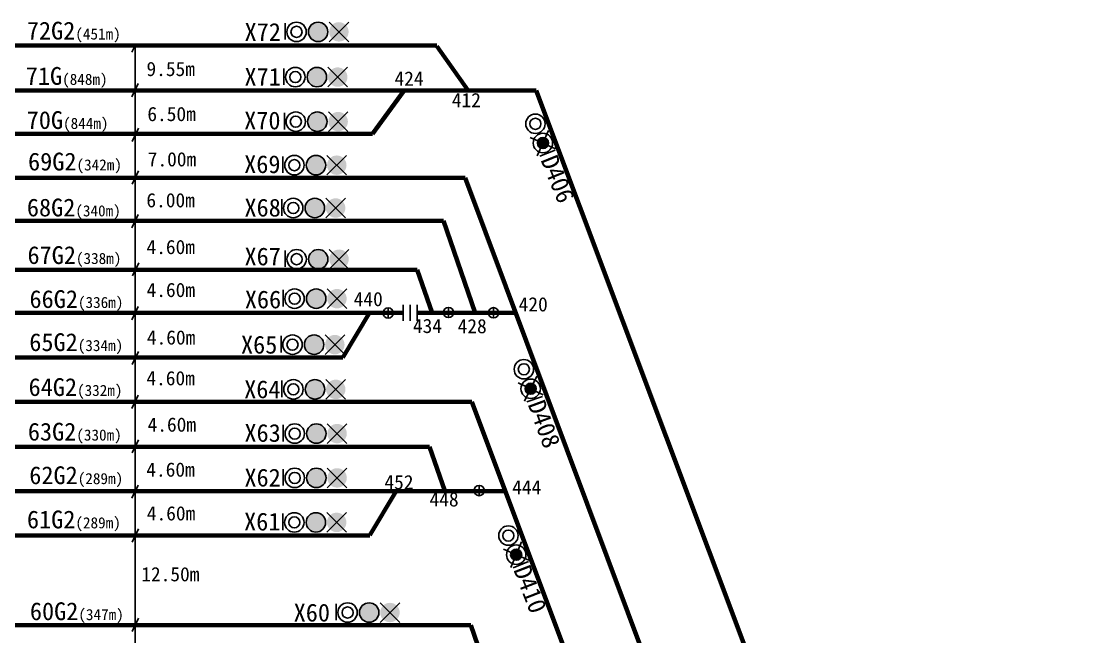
# Model space of a CAD drawing. Header units: millimetres. Extents: x -17381 to -15684, y 1883 to 2345.
# Drawn here: x -17164.8 to -17104.5, y 2060.3 to 2094.9 of the extents above; entities that cross this region are included whole.
import ezdxf

# ---------------------------------------------------------------- set-up
doc = ezdxf.new("R2010")
doc.units = ezdxf.units.MM
doc.layers.add('1', color=1, linetype='Continuous')
doc.layers.add('站台', color=7, linetype='Continuous')
doc.styles.get("Standard").update_dxf_attribs({"font": ''})
doc.styles.add('宋体', font='')
doc.styles.get('Standard').set_extended_font_data('SimSun')
doc.styles.get('宋体').set_extended_font_data('SimSun')

# ---------------------------------------------------------------- blocks, each defined once
blk = doc.blocks.new('qxjyj')
at = {"layer": '1', "color": 1}
blk.add_line((0, 1.6), (0, -1.6), dxfattribs=at)
blk.add_circle((-0.01, 0), 1.6, dxfattribs=at)

msp = doc.modelspace()

# ---------------------------------------------------------------- hatches: boundary and pattern name
at = {"lineweight": -3}
for points in [[(-17148.691, 2094.316, 1), (-17147.599, 2094.316, 1)], [(-17148.758, 2091.775, 1), (-17147.666, 2091.775, 1)], [(-17148.733, 2089.273, 1), (-17147.641, 2089.273, 1)], [(-17148.81, 2086.827, 1), (-17147.718, 2086.827, 1)], [(-17148.876, 2084.42, 1), (-17147.784, 2084.42, 1)], [(-17148.684, 2081.544, 1), (-17147.592, 2081.544, 1)], [(-17148.802, 2079.327, 1), (-17147.71, 2079.327, 1)], [(-17148.919, 2076.744, 1), (-17147.827, 2076.744, 1)], [(-17148.867, 2074.232, 1), (-17147.775, 2074.232, 1)], [(-17148.792, 2071.746, 1), (-17147.7, 2071.746, 1)], [(-17148.791, 2069.257, 1), (-17147.699, 2069.257, 1)], [(-17148.816, 2066.758, 1), (-17147.724, 2066.758, 1)], [(-17145.824, 2061.694, 1), (-17144.732, 2061.694, 1)]]:
    msp.add_hatch(color=2, dxfattribs=at).paths.add_polyline_path(points)
h = msp.add_hatch(color=1, dxfattribs=at)
h.paths.add_polyline_path([(-17147.364, 2094.702, 0.198912), (-17147.524, 2094.316, 0.198912), (-17147.364, 2093.93), (-17146.978, 2094.316)])
h.paths.add_polyline_path([(-17147.364, 2094.702), (-17146.978, 2094.316), (-17146.592, 2094.702, 0.414214)])
h.paths.add_polyline_path([(-17146.592, 2094.702), (-17146.978, 2094.316), (-17146.592, 2093.93, 0.198912), (-17146.432, 2094.316, 0.198912)])
h.paths.add_polyline_path([(-17146.592, 2093.93), (-17146.978, 2094.316), (-17147.364, 2093.93, 0.414214)])
h = msp.add_hatch(color=1, dxfattribs=at)
h.paths.add_polyline_path([(-17147.364, 2093.93, -0.198912), (-17147.524, 2094.316, -0.198912), (-17147.364, 2094.702), (-17146.978, 2094.316)])
h.paths.add_polyline_path([(-17147.364, 2093.93), (-17146.978, 2094.316), (-17146.592, 2093.93, -0.414214)])
h.paths.add_polyline_path([(-17146.592, 2093.93), (-17146.978, 2094.316), (-17146.592, 2094.702, -0.198912), (-17146.432, 2094.316, -0.198912)])
h.paths.add_polyline_path([(-17146.592, 2094.702), (-17146.978, 2094.316), (-17147.364, 2094.702, -0.414214)])
h = msp.add_hatch(color=1, dxfattribs=at)
h.paths.add_polyline_path([(-17147.431, 2092.161, 0.198912), (-17147.59, 2091.775, 0.198912), (-17147.431, 2091.389), (-17147.044, 2091.775)])
h.paths.add_polyline_path([(-17147.431, 2092.161), (-17147.044, 2091.775), (-17146.658, 2092.161, 0.414214)])
h.paths.add_polyline_path([(-17146.658, 2092.161), (-17147.044, 2091.775), (-17146.658, 2091.389, 0.198912), (-17146.498, 2091.775, 0.198912)])
h.paths.add_polyline_path([(-17146.658, 2091.389), (-17147.044, 2091.775), (-17147.431, 2091.389, 0.414214)])
h = msp.add_hatch(color=1, dxfattribs=at)
h.paths.add_polyline_path([(-17147.431, 2091.389, -0.198912), (-17147.59, 2091.775, -0.198912), (-17147.431, 2092.161), (-17147.044, 2091.775)])
h.paths.add_polyline_path([(-17147.431, 2091.389), (-17147.044, 2091.775), (-17146.658, 2091.389, -0.414214)])
h.paths.add_polyline_path([(-17146.658, 2091.389), (-17147.044, 2091.775), (-17146.658, 2092.161, -0.198912), (-17146.498, 2091.775, -0.198912)])
h.paths.add_polyline_path([(-17146.658, 2092.161), (-17147.044, 2091.775), (-17147.431, 2092.161, -0.414214)])
h = msp.add_hatch(color=1, dxfattribs=at)
h.paths.add_polyline_path([(-17147.405, 2089.659, 0.198912), (-17147.565, 2089.273, 0.198912), (-17147.405, 2088.887), (-17147.019, 2089.273)])
h.paths.add_polyline_path([(-17147.405, 2089.659), (-17147.019, 2089.273), (-17146.633, 2089.659, 0.414214)])
h.paths.add_polyline_path([(-17146.633, 2089.659), (-17147.019, 2089.273), (-17146.633, 2088.887, 0.198912), (-17146.473, 2089.273, 0.198912)])
h.paths.add_polyline_path([(-17146.633, 2088.887), (-17147.019, 2089.273), (-17147.405, 2088.887, 0.414214)])
h = msp.add_hatch(color=1, dxfattribs=at)
h.paths.add_polyline_path([(-17147.405, 2088.887, -0.198912), (-17147.565, 2089.273, -0.198912), (-17147.405, 2089.659), (-17147.019, 2089.273)])
h.paths.add_polyline_path([(-17147.405, 2088.887), (-17147.019, 2089.273), (-17146.633, 2088.887, -0.414214)])
h.paths.add_polyline_path([(-17146.633, 2088.887), (-17147.019, 2089.273), (-17146.633, 2089.659, -0.198912), (-17146.473, 2089.273, -0.198912)])
h.paths.add_polyline_path([(-17146.633, 2089.659), (-17147.019, 2089.273), (-17147.405, 2089.659, -0.414214)])
h = msp.add_hatch(color=5, dxfattribs=at)
h.paths.add_polyline_path([(-17135.395, 2088.355), (-17135.521, 2088.07), (-17135.236, 2087.944, 0.414214)])
h.paths.add_polyline_path([(-17135.521, 2088.07), (-17135.395, 2088.355, 0.198912), (-17135.634, 2088.36, 0.198912), (-17135.807, 2088.196)])
h.paths.add_polyline_path([(-17135.521, 2088.07), (-17135.807, 2088.196, 0.414214), (-17135.647, 2087.784)])
h.paths.add_polyline_path([(-17135.236, 2087.944), (-17135.521, 2088.07), (-17135.647, 2087.784, 0.198912), (-17135.409, 2087.779, 0.198912)])
h = msp.add_hatch(color=1, dxfattribs=at)
h.paths.add_polyline_path([(-17147.483, 2087.213, 0.198912), (-17147.643, 2086.827, 0.198912), (-17147.483, 2086.441), (-17147.097, 2086.827)])
h.paths.add_polyline_path([(-17147.483, 2087.213), (-17147.097, 2086.827), (-17146.711, 2087.213, 0.414214)])
h.paths.add_polyline_path([(-17146.711, 2087.213), (-17147.097, 2086.827), (-17146.711, 2086.441, 0.198912), (-17146.551, 2086.827, 0.198912)])
h.paths.add_polyline_path([(-17146.711, 2086.441), (-17147.097, 2086.827), (-17147.483, 2086.441, 0.414214)])
h = msp.add_hatch(color=1, dxfattribs=at)
h.paths.add_polyline_path([(-17147.483, 2086.441, -0.198912), (-17147.643, 2086.827, -0.198912), (-17147.483, 2087.213), (-17147.097, 2086.827)])
h.paths.add_polyline_path([(-17147.483, 2086.441), (-17147.097, 2086.827), (-17146.711, 2086.441, -0.414214)])
h.paths.add_polyline_path([(-17146.711, 2086.441), (-17147.097, 2086.827), (-17146.711, 2087.213, -0.198912), (-17146.551, 2086.827, -0.198912)])
h.paths.add_polyline_path([(-17146.711, 2087.213), (-17147.097, 2086.827), (-17147.483, 2087.213, -0.414214)])
h = msp.add_hatch(color=1, dxfattribs=at)
h.paths.add_polyline_path([(-17147.549, 2084.806, 0.198912), (-17147.709, 2084.42, 0.198912), (-17147.549, 2084.034), (-17147.163, 2084.42)])
h.paths.add_polyline_path([(-17147.549, 2084.806), (-17147.163, 2084.42), (-17146.777, 2084.806, 0.414214)])
h.paths.add_polyline_path([(-17146.777, 2084.806), (-17147.163, 2084.42), (-17146.777, 2084.034, 0.198912), (-17146.617, 2084.42, 0.198912)])
h.paths.add_polyline_path([(-17146.777, 2084.034), (-17147.163, 2084.42), (-17147.549, 2084.034, 0.414214)])
h = msp.add_hatch(color=1, dxfattribs=at)
h.paths.add_polyline_path([(-17147.549, 2084.034, -0.198912), (-17147.709, 2084.42, -0.198912), (-17147.549, 2084.806), (-17147.163, 2084.42)])
h.paths.add_polyline_path([(-17147.549, 2084.034), (-17147.163, 2084.42), (-17146.777, 2084.034, -0.414214)])
h.paths.add_polyline_path([(-17146.777, 2084.034), (-17147.163, 2084.42), (-17146.777, 2084.806, -0.198912), (-17146.617, 2084.42, -0.198912)])
h.paths.add_polyline_path([(-17146.777, 2084.806), (-17147.163, 2084.42), (-17147.549, 2084.806, -0.414214)])
h = msp.add_hatch(color=1, dxfattribs=at)
h.paths.add_polyline_path([(-17147.357, 2081.93, 0.198912), (-17147.516, 2081.544, 0.198912), (-17147.357, 2081.158), (-17146.97, 2081.544)])
h.paths.add_polyline_path([(-17147.357, 2081.93), (-17146.97, 2081.544), (-17146.584, 2081.93, 0.414214)])
h.paths.add_polyline_path([(-17146.584, 2081.93), (-17146.97, 2081.544), (-17146.584, 2081.158, 0.198912), (-17146.424, 2081.544, 0.198912)])
h.paths.add_polyline_path([(-17146.584, 2081.158), (-17146.97, 2081.544), (-17147.357, 2081.158, 0.414214)])
h = msp.add_hatch(color=1, dxfattribs=at)
h.paths.add_polyline_path([(-17147.357, 2081.158, -0.198912), (-17147.516, 2081.544, -0.198912), (-17147.357, 2081.93), (-17146.97, 2081.544)])
h.paths.add_polyline_path([(-17147.357, 2081.158), (-17146.97, 2081.544), (-17146.584, 2081.158, -0.414214)])
h.paths.add_polyline_path([(-17146.584, 2081.158), (-17146.97, 2081.544), (-17146.584, 2081.93, -0.198912), (-17146.424, 2081.544, -0.198912)])
h.paths.add_polyline_path([(-17146.584, 2081.93), (-17146.97, 2081.544), (-17147.357, 2081.93, -0.414214)])
h = msp.add_hatch(color=1, dxfattribs=at)
h.paths.add_polyline_path([(-17147.474, 2079.713, 0.198912), (-17147.634, 2079.327, 0.198912), (-17147.474, 2078.941), (-17147.088, 2079.327)])
h.paths.add_polyline_path([(-17147.474, 2079.713), (-17147.088, 2079.327), (-17146.702, 2079.713, 0.414214)])
h.paths.add_polyline_path([(-17146.702, 2079.713), (-17147.088, 2079.327), (-17146.702, 2078.941, 0.198912), (-17146.542, 2079.327, 0.198912)])
h.paths.add_polyline_path([(-17146.702, 2078.941), (-17147.088, 2079.327), (-17147.474, 2078.941, 0.414214)])
h = msp.add_hatch(color=1, dxfattribs=at)
h.paths.add_polyline_path([(-17147.474, 2078.941, -0.198912), (-17147.634, 2079.327, -0.198912), (-17147.474, 2079.713), (-17147.088, 2079.327)])
h.paths.add_polyline_path([(-17147.474, 2078.941), (-17147.088, 2079.327), (-17146.702, 2078.941, -0.414214)])
h.paths.add_polyline_path([(-17146.702, 2078.941), (-17147.088, 2079.327), (-17146.702, 2079.713, -0.198912), (-17146.542, 2079.327, -0.198912)])
h.paths.add_polyline_path([(-17146.702, 2079.713), (-17147.088, 2079.327), (-17147.474, 2079.713, -0.414214)])
h = msp.add_hatch(color=1, dxfattribs=at)
h.paths.add_polyline_path([(-17147.592, 2077.13, 0.198912), (-17147.752, 2076.744, 0.198912), (-17147.592, 2076.358), (-17147.206, 2076.744)])
h.paths.add_polyline_path([(-17147.592, 2077.13), (-17147.206, 2076.744), (-17146.82, 2077.13, 0.414214)])
h.paths.add_polyline_path([(-17146.82, 2077.13), (-17147.206, 2076.744), (-17146.82, 2076.358, 0.198912), (-17146.66, 2076.744, 0.198912)])
h.paths.add_polyline_path([(-17146.82, 2076.358), (-17147.206, 2076.744), (-17147.592, 2076.358, 0.414214)])
h = msp.add_hatch(color=1, dxfattribs=at)
h.paths.add_polyline_path([(-17147.592, 2076.358, -0.198912), (-17147.752, 2076.744, -0.198912), (-17147.592, 2077.13), (-17147.206, 2076.744)])
h.paths.add_polyline_path([(-17147.592, 2076.358), (-17147.206, 2076.744), (-17146.82, 2076.358, -0.414214)])
h.paths.add_polyline_path([(-17146.82, 2076.358), (-17147.206, 2076.744), (-17146.82, 2077.13, -0.198912), (-17146.66, 2076.744, -0.198912)])
h.paths.add_polyline_path([(-17146.82, 2077.13), (-17147.206, 2076.744), (-17147.592, 2077.13, -0.414214)])
h = msp.add_hatch(color=1, dxfattribs=at)
h.paths.add_polyline_path([(-17147.54, 2074.618, 0.198912), (-17147.7, 2074.232, 0.198912), (-17147.54, 2073.846), (-17147.154, 2074.232)])
h.paths.add_polyline_path([(-17147.54, 2074.618), (-17147.154, 2074.232), (-17146.768, 2074.618, 0.414214)])
h.paths.add_polyline_path([(-17146.768, 2074.618), (-17147.154, 2074.232), (-17146.768, 2073.846, 0.198912), (-17146.608, 2074.232, 0.198912)])
h.paths.add_polyline_path([(-17146.768, 2073.846), (-17147.154, 2074.232), (-17147.54, 2073.846, 0.414214)])
h = msp.add_hatch(color=1, dxfattribs=at)
h.paths.add_polyline_path([(-17147.54, 2073.846, -0.198912), (-17147.7, 2074.232, -0.198912), (-17147.54, 2074.618), (-17147.154, 2074.232)])
h.paths.add_polyline_path([(-17147.54, 2073.846), (-17147.154, 2074.232), (-17146.768, 2073.846, -0.414214)])
h.paths.add_polyline_path([(-17146.768, 2073.846), (-17147.154, 2074.232), (-17146.768, 2074.618, -0.198912), (-17146.608, 2074.232, -0.198912)])
h.paths.add_polyline_path([(-17146.768, 2074.618), (-17147.154, 2074.232), (-17147.54, 2074.618, -0.414214)])
h = msp.add_hatch(color=5, dxfattribs=at)
h.paths.add_polyline_path([(-17136.073, 2074.546), (-17136.209, 2074.265), (-17135.928, 2074.129, 0.414214)])
h.paths.add_polyline_path([(-17136.209, 2074.265), (-17136.073, 2074.546, 0.198912), (-17136.312, 2074.56, 0.198912), (-17136.49, 2074.401)])
h.paths.add_polyline_path([(-17136.209, 2074.265), (-17136.49, 2074.401, 0.414214), (-17136.345, 2073.984)])
h.paths.add_polyline_path([(-17135.928, 2074.129), (-17136.209, 2074.265), (-17136.345, 2073.984, 0.198912), (-17136.107, 2073.971, 0.198912)])
h = msp.add_hatch(color=1, dxfattribs=at)
h.paths.add_polyline_path([(-17147.465, 2072.132, 0.198912), (-17147.625, 2071.746, 0.198912), (-17147.465, 2071.36), (-17147.079, 2071.746)])
h.paths.add_polyline_path([(-17147.465, 2072.132), (-17147.079, 2071.746), (-17146.693, 2072.132, 0.414214)])
h.paths.add_polyline_path([(-17146.693, 2072.132), (-17147.079, 2071.746), (-17146.693, 2071.36, 0.198912), (-17146.533, 2071.746, 0.198912)])
h.paths.add_polyline_path([(-17146.693, 2071.36), (-17147.079, 2071.746), (-17147.465, 2071.36, 0.414214)])
h = msp.add_hatch(color=1, dxfattribs=at)
h.paths.add_polyline_path([(-17147.465, 2071.36, -0.198912), (-17147.625, 2071.746, -0.198912), (-17147.465, 2072.132), (-17147.079, 2071.746)])
h.paths.add_polyline_path([(-17147.465, 2071.36), (-17147.079, 2071.746), (-17146.693, 2071.36, -0.414214)])
h.paths.add_polyline_path([(-17146.693, 2071.36), (-17147.079, 2071.746), (-17146.693, 2072.132, -0.198912), (-17146.533, 2071.746, -0.198912)])
h.paths.add_polyline_path([(-17146.693, 2072.132), (-17147.079, 2071.746), (-17147.465, 2072.132, -0.414214)])
h = msp.add_hatch(color=1, dxfattribs=at)
h.paths.add_polyline_path([(-17147.464, 2069.643, 0.198912), (-17147.624, 2069.257, 0.198912), (-17147.464, 2068.871), (-17147.078, 2069.257)])
h.paths.add_polyline_path([(-17147.464, 2069.643), (-17147.078, 2069.257), (-17146.692, 2069.643, 0.414214)])
h.paths.add_polyline_path([(-17146.692, 2069.643), (-17147.078, 2069.257), (-17146.692, 2068.871, 0.198912), (-17146.532, 2069.257, 0.198912)])
h.paths.add_polyline_path([(-17146.692, 2068.871), (-17147.078, 2069.257), (-17147.464, 2068.871, 0.414214)])
h = msp.add_hatch(color=1, dxfattribs=at)
h.paths.add_polyline_path([(-17147.464, 2068.871, -0.198912), (-17147.624, 2069.257, -0.198912), (-17147.464, 2069.643), (-17147.078, 2069.257)])
h.paths.add_polyline_path([(-17147.464, 2068.871), (-17147.078, 2069.257), (-17146.692, 2068.871, -0.414214)])
h.paths.add_polyline_path([(-17146.692, 2068.871), (-17147.078, 2069.257), (-17146.692, 2069.643, -0.198912), (-17146.532, 2069.257, -0.198912)])
h.paths.add_polyline_path([(-17146.692, 2069.643), (-17147.078, 2069.257), (-17147.464, 2069.643, -0.414214)])
h = msp.add_hatch(color=1, dxfattribs=at)
h.paths.add_polyline_path([(-17147.489, 2067.145, 0.198912), (-17147.649, 2066.758, 0.198912), (-17147.489, 2066.372), (-17147.103, 2066.758)])
h.paths.add_polyline_path([(-17147.489, 2067.145), (-17147.103, 2066.758), (-17146.717, 2067.145, 0.414214)])
h.paths.add_polyline_path([(-17146.717, 2067.145), (-17147.103, 2066.758), (-17146.717, 2066.372, 0.198912), (-17146.557, 2066.758, 0.198912)])
h.paths.add_polyline_path([(-17146.717, 2066.372), (-17147.103, 2066.758), (-17147.489, 2066.372, 0.414214)])
h = msp.add_hatch(color=1, dxfattribs=at)
h.paths.add_polyline_path([(-17147.489, 2066.372, -0.198912), (-17147.649, 2066.758, -0.198912), (-17147.489, 2067.145), (-17147.103, 2066.758)])
h.paths.add_polyline_path([(-17147.489, 2066.372), (-17147.103, 2066.758), (-17146.717, 2066.372, -0.414214)])
h.paths.add_polyline_path([(-17146.717, 2066.372), (-17147.103, 2066.758), (-17146.717, 2067.145, -0.198912), (-17146.557, 2066.758, -0.198912)])
h.paths.add_polyline_path([(-17146.717, 2067.145), (-17147.103, 2066.758), (-17147.489, 2067.145, -0.414214)])
h = msp.add_hatch(color=5, dxfattribs=at)
h.paths.add_polyline_path([(-17136.9, 2065.231), (-17137.021, 2064.943), (-17136.733, 2064.822, 0.414214)])
h.paths.add_polyline_path([(-17137.021, 2064.943), (-17136.9, 2065.231, 0.198912), (-17137.138, 2065.232, 0.198912), (-17137.308, 2065.064)])
h.paths.add_polyline_path([(-17137.021, 2064.943), (-17137.308, 2065.064, 0.414214), (-17137.142, 2064.656)])
h.paths.add_polyline_path([(-17136.733, 2064.822), (-17137.021, 2064.943), (-17137.142, 2064.656, 0.198912), (-17136.903, 2064.654, 0.198912)])
h = msp.add_hatch(color=1, dxfattribs=at)
h.paths.add_polyline_path([(-17144.497, 2062.08, 0.198912), (-17144.657, 2061.694, 0.198912), (-17144.497, 2061.308), (-17144.111, 2061.694)])
h.paths.add_polyline_path([(-17144.497, 2062.08), (-17144.111, 2061.694), (-17143.725, 2062.08, 0.414214)])
h.paths.add_polyline_path([(-17143.725, 2062.08), (-17144.111, 2061.694), (-17143.725, 2061.308, 0.198912), (-17143.565, 2061.694, 0.198912)])
h.paths.add_polyline_path([(-17143.725, 2061.308), (-17144.111, 2061.694), (-17144.497, 2061.308, 0.414214)])
h = msp.add_hatch(color=1, dxfattribs=at)
h.paths.add_polyline_path([(-17144.497, 2061.308, -0.198912), (-17144.657, 2061.694, -0.198912), (-17144.497, 2062.08), (-17144.111, 2061.694)])
h.paths.add_polyline_path([(-17144.497, 2061.308), (-17144.111, 2061.694), (-17143.725, 2061.308, -0.414214)])
h.paths.add_polyline_path([(-17143.725, 2061.308), (-17144.111, 2061.694), (-17143.725, 2062.08, -0.198912), (-17143.565, 2061.694, -0.198912)])
h.paths.add_polyline_path([(-17143.725, 2062.08), (-17144.111, 2061.694), (-17144.497, 2062.08, -0.414214)])

# ---------------------------------------------------------------- linework, layer by layer
for p, q in [((-17150, 2093.881), (-17150, 2094.806)), ((-17146.426, 2093.764), (-17147.529, 2094.867)), ((-17146.426, 2094.867), (-17147.529, 2093.764)), ((-17146.426, 2094.867), (-17147.529, 2093.764)), ((-17146.426, 2093.764), (-17147.529, 2094.867)), ((-17158.417, 2093.547), (-17158.409, 1906.013)), ((-17150.067, 2091.34), (-17150.067, 2092.266)), ((-17146.493, 2091.223), (-17147.596, 2092.327)), ((-17146.493, 2092.327), (-17147.596, 2091.223)), ((-17146.493, 2092.327), (-17147.596, 2091.223)), ((-17146.493, 2091.223), (-17147.596, 2092.327)), ((-17150.041, 2088.838), (-17150.041, 2089.763)), ((-17146.468, 2088.721), (-17147.571, 2089.824)), ((-17146.468, 2089.824), (-17147.571, 2088.721)), ((-17146.468, 2089.824), (-17147.571, 2088.721)), ((-17146.468, 2088.721), (-17147.571, 2089.824)), ((-17135.206, 2088.783), (-17135.836, 2087.356)), ((-17136.235, 2088.385), (-17134.808, 2087.754)), ((-17135.702, 2087.333), (-17134.839, 2087.667)), ((-17150.119, 2086.393), (-17150.119, 2087.318)), ((-17146.545, 2086.276), (-17147.649, 2087.379)), ((-17146.545, 2087.379), (-17147.649, 2086.276)), ((-17146.545, 2087.379), (-17147.649, 2086.276)), ((-17146.545, 2086.276), (-17147.649, 2087.379)), ((-17150.185, 2083.985), (-17150.185, 2084.911)), ((-17146.611, 2083.868), (-17147.715, 2084.971)), ((-17146.611, 2084.971), (-17147.715, 2083.868)), ((-17146.611, 2084.971), (-17147.715, 2083.868)), ((-17146.611, 2083.868), (-17147.715, 2084.971)), ((-17149.993, 2081.109), (-17149.993, 2082.035)), ((-17146.419, 2080.992), (-17147.522, 2082.095)), ((-17146.419, 2082.095), (-17147.522, 2080.992)), ((-17146.419, 2082.095), (-17147.522, 2080.992)), ((-17146.419, 2080.992), (-17147.522, 2082.095)), ((-17150.111, 2078.893), (-17150.111, 2079.818)), ((-17146.537, 2078.776), (-17147.64, 2079.879)), ((-17146.537, 2079.879), (-17147.64, 2078.776)), ((-17146.537, 2079.879), (-17147.64, 2078.776)), ((-17146.537, 2078.776), (-17147.64, 2079.879)), ((-17143.375, 2078.988), (-17143.375, 2078.088)), ((-17142.975, 2078.088), (-17142.975, 2078.988)), ((-17142.575, 2078.988), (-17142.575, 2078.088)), ((-17146.654, 2076.192), (-17147.757, 2077.295)), ((-17146.654, 2077.295), (-17147.757, 2076.192)), ((-17146.654, 2077.295), (-17147.757, 2076.192)), ((-17146.654, 2076.192), (-17147.757, 2077.295)), ((-17150.228, 2076.309), (-17150.228, 2077.235)), ((-17135.869, 2074.967), (-17136.549, 2073.563)), ((-17150.176, 2073.798), (-17150.176, 2074.723)), ((-17146.602, 2073.681), (-17147.705, 2074.784)), ((-17146.602, 2074.784), (-17147.705, 2073.681)), ((-17146.602, 2074.784), (-17147.705, 2073.681)), ((-17146.602, 2073.681), (-17147.705, 2074.784)), ((-17136.911, 2074.605), (-17135.507, 2073.925)), ((-17136.415, 2073.535), (-17135.541, 2073.839)), ((-17150.101, 2071.311), (-17150.101, 2072.237)), ((-17146.527, 2071.194), (-17147.63, 2072.297)), ((-17146.527, 2072.297), (-17147.63, 2071.194)), ((-17146.527, 2072.297), (-17147.63, 2071.194)), ((-17146.527, 2071.194), (-17147.63, 2072.297)), ((-17150.1, 2068.822), (-17150.1, 2069.748)), ((-17146.526, 2068.705), (-17147.629, 2069.808)), ((-17146.526, 2069.808), (-17147.629, 2068.705)), ((-17146.526, 2069.808), (-17147.629, 2068.705)), ((-17146.526, 2068.705), (-17147.629, 2069.808)), ((-17150.125, 2066.324), (-17150.125, 2067.249)), ((-17146.551, 2066.207), (-17147.654, 2067.31)), ((-17146.551, 2067.31), (-17147.654, 2066.207)), ((-17146.551, 2067.31), (-17147.654, 2066.207)), ((-17146.551, 2066.207), (-17147.654, 2067.31)), ((-17137.739, 2065.246), (-17136.302, 2064.641)), ((-17137.188, 2064.203), (-17136.331, 2064.553)), ((-17143.559, 2061.142), (-17144.663, 2062.245)), ((-17143.559, 2062.245), (-17144.663, 2061.142)), ((-17143.559, 2062.245), (-17144.663, 2061.142)), ((-17143.559, 2061.142), (-17144.663, 2062.245)), ((-17147.133, 2061.259), (-17147.133, 2062.185))]:
    msp.add_line(p, q, dxfattribs=at)
at = {"color": 124, "lineweight": -3}
for p, q in [((-17146.978, 2094.316), (-17146.978, 2094.316)), ((-17146.978, 2094.316), (-17146.978, 2094.316)), ((-17147.044, 2091.775), (-17147.044, 2091.775)), ((-17147.044, 2091.775), (-17147.044, 2091.775)), ((-17147.019, 2089.273), (-17147.019, 2089.273)), ((-17147.019, 2089.273), (-17147.019, 2089.273)), ((-17135.521, 2088.07), (-17135.521, 2088.07)), ((-17135.521, 2088.07), (-17135.521, 2088.07)), ((-17147.097, 2086.827), (-17147.097, 2086.827)), ((-17147.097, 2086.827), (-17147.097, 2086.827)), ((-17147.163, 2084.42), (-17147.163, 2084.42)), ((-17147.163, 2084.42), (-17147.163, 2084.42)), ((-17146.97, 2081.544), (-17146.97, 2081.544)), ((-17146.97, 2081.544), (-17146.97, 2081.544)), ((-17147.088, 2079.327), (-17147.088, 2079.327)), ((-17147.088, 2079.327), (-17147.088, 2079.327)), ((-17147.206, 2076.744), (-17147.206, 2076.744)), ((-17147.206, 2076.744), (-17147.206, 2076.744)), ((-17147.154, 2074.232), (-17147.154, 2074.232)), ((-17147.154, 2074.232), (-17147.154, 2074.232)), ((-17136.209, 2074.265), (-17136.209, 2074.265)), ((-17136.209, 2074.265), (-17136.209, 2074.265)), ((-17147.079, 2071.746), (-17147.079, 2071.746)), ((-17147.079, 2071.746), (-17147.079, 2071.746)), ((-17147.078, 2069.257), (-17147.078, 2069.257)), ((-17147.078, 2069.257), (-17147.078, 2069.257)), ((-17147.103, 2066.758), (-17147.103, 2066.758)), ((-17147.103, 2066.758), (-17147.103, 2066.758)), ((-17137.021, 2064.943), (-17137.021, 2064.943)), ((-17137.021, 2064.943), (-17137.021, 2064.943)), ((-17144.111, 2061.694), (-17144.111, 2061.694)), ((-17144.111, 2061.694), (-17144.111, 2061.694))]:
    msp.add_line(p, q, dxfattribs=at)
at = {"color": 1, "lineweight": 60}
for p, q in [((-17193.401, 2093.547), (-17141.484, 2093.547)), ((-17139.723, 2091.028), (-17141.484, 2093.518)), ((-17135.903, 2091.028), (-17190.644, 2091.028)), ((-17135.903, 2091.028), (-17104.541, 2007.454)), ((-17192.244, 2088.585), (-17145.092, 2088.585)), ((-17190.98, 2086.117), (-17139.891, 2086.117)), ((-17128.085, 2054.562), (-17139.891, 2086.117)), ((-17199.607, 2083.698), (-17141.112, 2083.698)), ((-17139.327, 2078.528), (-17141.112, 2083.698)), ((-17188.006, 2080.952), (-17142.579, 2080.952)), ((-17141.742, 2078.528), (-17142.579, 2080.952)), ((-17142.575, 2078.528), (-17137.052, 2078.528))]:
    msp.add_line(p, q, dxfattribs=at)
at = {"color": 0}
for p, q in [((-17158.417, 2093.547), (-17158.598, 2093.175)), ((-17158.243, 2091.42), (-17158.606, 2090.675)), ((-17158.227, 2088.907), (-17158.59, 2088.163)), ((-17158.227, 2086.506), (-17158.59, 2085.762)), ((-17158.243, 2084.056), (-17158.607, 2083.312)), ((-17158.211, 2081.347), (-17158.574, 2080.603)), ((-17158.243, 2078.88), (-17158.606, 2078.136)), ((-17158.226, 2076.366), (-17158.59, 2075.621)), ((-17158.243, 2073.9), (-17158.606, 2073.155)), ((-17158.226, 2071.401), (-17158.59, 2070.657)), ((-17158.243, 2068.858), (-17158.606, 2068.113)), ((-17158.226, 2066.392), (-17158.59, 2065.647)), ((-17158.227, 2061.369), (-17158.59, 2060.625))]:
    msp.add_line(p, q, dxfattribs=at)
at = {"color": 5, "lineweight": -3}
for p, q in [((-17135.206, 2088.783), (-17135.836, 2087.356)), ((-17136.235, 2088.385), (-17134.808, 2087.754)), ((-17135.869, 2074.967), (-17136.549, 2073.563)), ((-17136.911, 2074.605), (-17135.507, 2073.925)), ((-17137.739, 2065.246), (-17136.302, 2064.641)), ((-17136.718, 2065.662), (-17137.323, 2064.224))]:
    msp.add_line(p, q, dxfattribs=at)
at = {"color": 6, "lineweight": 60}
for p, q in [((-17195.646, 2078.528), (-17143.375, 2078.528)), ((-17146.756, 2076.028), (-17193.414, 2076.028)), ((-17191.794, 2073.538), (-17139.511, 2073.538)), ((-17126.871, 2039.79), (-17139.511, 2073.538)), ((-17190.643, 2071.011), (-17141.885, 2071.011)), ((-17141.029, 2068.53), (-17141.885, 2071.011)), ((-17197.988, 2068.513), (-17137.626, 2068.513)), ((-17145.247, 2066.028), (-17188.334, 2066.028)), ((-17139.574, 2060.99), (-17202.566, 2060.99)), ((-17137.87, 2056.022), (-17139.574, 2060.99))]:
    msp.add_line(p, q, dxfattribs=at)
at = {"lineweight": -3}
for centre, radius in [((-17149.357, 2094.316), 0.546), ((-17149.357, 2094.316), 0.312), ((-17149.424, 2091.775), 0.546), ((-17149.424, 2091.775), 0.312), ((-17149.399, 2089.273), 0.546), ((-17149.399, 2089.273), 0.312), ((-17135.941, 2089.152), 0.546), ((-17135.941, 2089.152), 0.312), ((-17149.477, 2086.827), 0.546), ((-17149.477, 2086.827), 0.312), ((-17149.543, 2084.42), 0.546), ((-17149.543, 2084.42), 0.312), ((-17149.35, 2081.544), 0.546), ((-17149.35, 2081.544), 0.312), ((-17149.468, 2079.327), 0.546), ((-17149.468, 2079.327), 0.312), ((-17149.585, 2076.744), 0.546), ((-17149.585, 2076.744), 0.312), ((-17136.59, 2075.362), 0.546), ((-17136.59, 2075.362), 0.312), ((-17149.533, 2074.232), 0.546), ((-17149.533, 2074.232), 0.312), ((-17149.458, 2071.746), 0.546), ((-17149.458, 2071.746), 0.312), ((-17149.457, 2069.257), 0.546), ((-17149.457, 2069.257), 0.312), ((-17149.483, 2066.758), 0.546), ((-17149.483, 2066.758), 0.312), ((-17137.459, 2066.018), 0.546), ((-17137.459, 2066.018), 0.312), ((-17146.491, 2061.694), 0.546), ((-17146.491, 2061.694), 0.312)]:
    msp.add_circle(centre, radius, dxfattribs=at)
at = {"color": 2, "lineweight": -3}
for centre in [(-17148.145, 2094.316), (-17148.212, 2091.775), (-17148.187, 2089.273), (-17148.264, 2086.827), (-17148.33, 2084.42), (-17148.138, 2081.544), (-17148.256, 2079.327), (-17148.373, 2076.744), (-17148.321, 2074.232), (-17148.246, 2071.746), (-17148.245, 2069.257), (-17148.27, 2066.758), (-17145.278, 2061.694)]:
    msp.add_circle(centre, 0.546, dxfattribs=at)
at = {"color": 5, "lineweight": -3}
for centre, radius in [((-17135.521, 2088.07), 0.546), ((-17135.521, 2088.07), 0.312), ((-17136.209, 2074.265), 0.546), ((-17136.209, 2074.265), 0.312), ((-17137.021, 2064.943), 0.546), ((-17137.021, 2064.943), 0.312)]:
    msp.add_circle(centre, radius, dxfattribs=at)
at = {"layer": '站台', "color": 1, "lineweight": 60}
msp.add_line((-17145.092, 2088.585), (-17143.317, 2091.028), dxfattribs=at)
at = {"layer": '站台', "color": 6, "lineweight": 60}
for p, q in [((-17146.756, 2076.028), (-17145.253, 2078.528)), ((-17145.238, 2066.042), (-17143.759, 2068.513))]:
    msp.add_line(p, q, dxfattribs=at)

# ---------------------------------------------------------------- block references
at = {"color": 0, "xscale": 0.1799999999996984, "yscale": 0.1799999999996984, "zscale": 0.1799999999996984, "rotation": 0.07014464790900053}
for p in [(-17144.205, 2078.52), (-17140.826, 2078.549), (-17138.294, 2078.536), (-17139.093, 2068.546)]:
    msp.add_blockref('qxjyj', p, dxfattribs=at)

# ---------------------------------------------------------------- texts
at = {"color": 124, "lineweight": -3, "attachment_point": 1, "style": '宋体'}
for s, insert, char_height, width in [('{\\C256;72G2\\H0.625x;(451m)}', (-17164.502, 2094.885), 1, 7.20937), ('{\\C256;71G\\H0.625x;(848m)}', (-17164.561, 2092.34), 1, 3.62344), ('{\\C256;424}', (-17143.854, 2092.094), 0.8, 1.24256), ('{\\C256;412}', (-17140.635, 2090.883), 0.8, 1.24256), ('{\\C256;70G\\H0.625x;(844m)}', (-17164.51, 2089.862), 1, 3.62344), ('{\\C256;69G2\\H0.625x;(342m)}', (-17164.435, 2087.53), 1, 3.62344), ('{\\H1.6667x;\\C256;67G2\\H0.62499x;(338m)}', (-17164.466, 2082.275), 0.6, 3.62344), ('{\\C256;66G2\\H0.625x;(336m)}', (-17164.354, 2079.804), 1, 3.62344), ('{\\C256;440}', (-17146.147, 2079.705), 0.8, 1.24256), ('{\\C256;420}', (-17136.881, 2079.41), 0.8, 1.56279), ('{\\C256;434}', (-17142.821, 2078.196), 0.8, 1.24256), ('{\\C256;428}', (-17140.309, 2078.185), 0.8, 1.24256), ('{\\C256;65G2\\H0.625x;(334m)}', (-17164.365, 2077.383), 1, 3.62344), ('{\\C256;64G2\\H0.625x;(332m)}', (-17164.405, 2074.861), 1, 3.62344), ('{\\C256;63G2\\H0.625x;(330m)}', (-17164.445, 2072.355), 1, 3.62344), ('{\\C256;62G2\\H0.625x;(289m)}', (-17164.366, 2069.906), 1, 3.62344), ('{\\C256;452}', (-17144.421, 2069.417), 0.8, 1.24256), ('{\\C256;448}', (-17141.887, 2068.453), 0.8, 1.24256), ('{\\C256;61G2\\H0.625x;(289m)}', (-17164.497, 2067.423), 1, 3.62344), ('{\\C256;60G2\\H0.625x;(347m)}', (-17164.331, 2062.266), 1, 3.62344)]:
    msp.add_mtext(s, dxfattribs=dict(at, insert=insert, char_height=char_height, width=width))
at = {"color": 124, "lineweight": -3}
for s, insert, char_height, width, attachment_point in [('{\\C256;X72}', (-17150.236, 2094.81), 1, 1.49222, 3), ('{\\C256;X71}', (-17150.241, 2092.294), 1, 1.49222, 3), ('{\\C256;X70}', (-17150.257, 2089.838), 1, 1.49222, 3), ('{\\C256;X69}', (-17150.257, 2087.382), 1, 1.49222, 3), ('{\\H1.6667x;\\C256;68G2\\H0.62499x;(340m)}', (-17164.5, 2084.95), 0.6, 3.62344, 1), ('{\\C256;X68}', (-17150.241, 2084.942), 1, 1.49222, 3), ('{\\C256;X67}', (-17150.238, 2082.199), 1, 1.49222, 3), ('{\\C256;X66}', (-17150.22, 2079.783), 1, 1.49222, 3), ('{\\C256;X65}', (-17150.435, 2077.241), 1, 1.49222, 3), ('{\\C256;X64}', (-17150.256, 2074.736), 1, 1.49222, 3), ('{\\C256;X63}', (-17150.242, 2072.284), 1, 1.49222, 3), ('{\\C256;X62}', (-17150.242, 2069.773), 1, 1.49222, 3), ('{\\C256;X61}', (-17150.262, 2067.303), 1, 1.49222, 3), ('{\\C256;X60}', (-17147.477, 2062.189), 1, 1.49222, 3)]:
    msp.add_mtext(s, dxfattribs=dict(at, insert=insert, char_height=char_height, width=width, attachment_point=attachment_point))
at = {"lineweight": -3, "char_height": 0.8, "width": 2.6829, "attachment_point": 1, "style": '宋体'}
for s, insert in [('9.55m', (-17157.784, 2092.632)), ('6.50m', (-17157.735, 2090.102)), ('7.00m', (-17157.713, 2087.558)), ('6.00m', (-17157.788, 2085.259)), ('4.60m', (-17157.781, 2082.631)), ('4.60m', (-17157.778, 2080.219)), ('4.60m', (-17157.762, 2077.549)), ('4.60m', (-17157.789, 2075.26)), ('4.60m', (-17157.721, 2072.654)), ('4.60m', (-17157.794, 2070.126)), ('4.60m', (-17157.764, 2067.668)), ('12.50m', (-17158.076, 2064.247))]:
    msp.add_mtext(s, dxfattribs=dict(at, insert=insert))
at = {"color": 124, "lineweight": -3, "char_height": 1, "width": 1.49222, "attachment_point": 1, "style": '宋体'}
for s, insert, rotation in [('{\\C256;D406}', (-17134.736, 2087.496), 292.17645), ('{\\C256;D408}', (-17135.443, 2073.731), 290.17645), ('{\\C256;D410}', (-17136.256, 2064.453), 291.17645)]:
    msp.add_mtext(s, dxfattribs=dict(at, insert=insert, rotation=rotation))
at = {"color": 124, "lineweight": -3, "insert": (-17137.245, 2069.133), "char_height": 0.8, "attachment_point": 1, "style": '宋体'}
msp.add_mtext('{\\C256;444}', dxfattribs=at)

doc.saveas('drawing.dxf')
